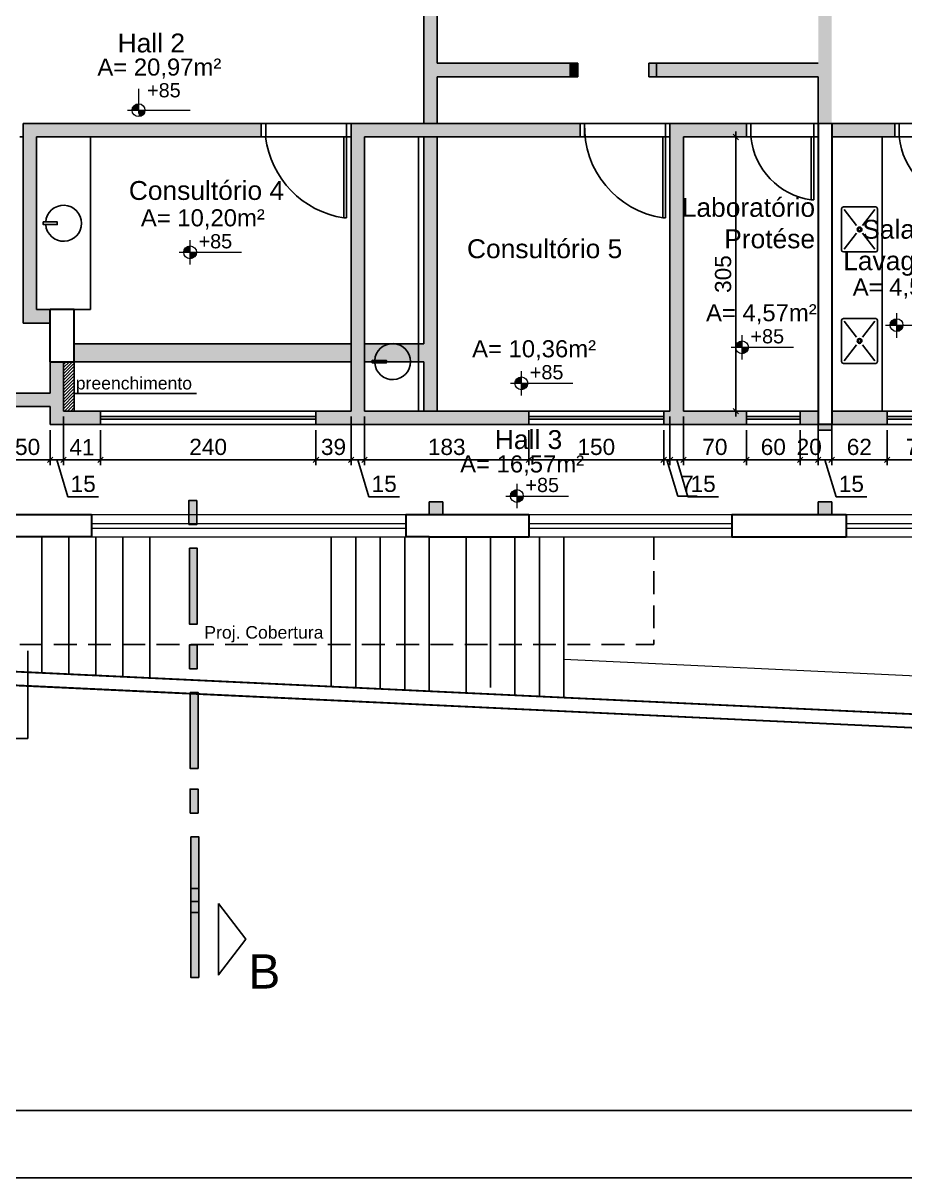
# Model space of a CAD drawing. Extents: x -165 to 197, y 154 to 653.
# Drawn here: x 115.81 to 125.63, y 448.3 to 461.14 of the extents above; entities that cross this region are included whole.
import ezdxf
from ezdxf.enums import TextEntityAlignment as Align

# ---------------------------------------------------------------- set-up
doc = ezdxf.new("R2010")
doc.units = 0
doc.header["$MEASUREMENT"] = 0
doc.header["$PDMODE"] = 3
doc.header["$PDSIZE"] = 0.1
doc.linetypes.add('HIDDEN2', pattern=[4.7625, 3.175, -1.5875])
doc.layers.get('0').update_dxf_attribs({"linetype": 'CONTINUOUS'})
doc.layers.get('DEFPOINTS').update_dxf_attribs({"linetype": 'CONTINUOUS'})
for name, color, linetype, lineweight in [('AIT-ESQUADRIA 34', 252, 'CONTINUOUS', 15), ('AIT-PAREDE', 4, 'CONTINUOUS', 30), ('construir', 1, 'CONTINUOUS', 25), ('COTA de NIVEL', 12, 'CONTINUOUS', 20), ('DEMOLIR', 40, 'CONTINUOUS', 25), ('TEXTO-190', 190, 'CONTINUOUS', 20)]:
    doc.layers.add(name, color=color, linetype=linetype, lineweight=lineweight)
for name, color, linetype in [('COTA MODIF', 172, 'CONTINUOUS'), ('LINHA CORTE', 7, 'CONTINUOUS'), ('MARGEM', 4, 'CONTINUOUS'), ('PROJECAO', 5, 'HIDDEN2'), ('TELHAS', 1, 'CONTINUOUS'), ('TEXTO', 190, 'CONTINUOUS')]:
    doc.layers.add(name, color=color, linetype=linetype)
doc.styles.add('ARIAL', font='ARIAL.TTF', dxfattribs={"height": 0.18})
doc.styles.add('cota25', font='ARIAL.TTF', dxfattribs={"height": 0.06})
doc.dimstyles.new('Copy of ISO-25', dxfattribs={"dimtxt": 0.18, "dimasz": 0.06, "dimexe": 0.06, "dimexo": 0.06, "dimgap": 0.05, "dimtad": 1, "dimdec": 0, "dimlfac": 100, "dimdsep": 46, "dimtxsty": 'ARIAL', "dimblk1": 'OBLIQUE', "dimblk2": 'OBLIQUE', "dimsah": 1, "dimcen": 2.5, "dimdle": 0.06, "dimclrd": 256, "dimclre": 256, "dimclrt": 256, "dimadec": 0, "dimazin": 0, "dimtfac": 1, "dimtdec": 0, "dimtmove": 1, "dimatfit": 3, "dimldrblk": 'OBLIQUE', "dimfxl": 0, "dimtolj": 1, "dimtzin": 0, "dimlwd": -1, "dimlwe": -1, "dimarcsym": 0})

# ---------------------------------------------------------------- blocks, each defined once
blk = doc.blocks.new('_OBLIQUE')
at = {"color": 0, "linetype": 'ByBlock'}
blk.add_line((-0.5, -0.5), (0.5, 0.5), dxfattribs=at)
blk = doc.blocks.new('*D406')
at = {"layer": 'COTA MODIF'}
for p, q in [((125.43, 456.617), (125.43, 456.226)), ((126.13, 456.617), (126.13, 456.226)), ((126.19, 456.286), (125.37, 456.286))]:
    blk.add_line(p, q, dxfattribs=at)
at = {"layer": 'DEFPOINTS', "color": 0}
for p in [(125.43, 456.677), (126.13, 456.677), (125.43, 456.286)]:
    blk.add_point(p, dxfattribs=at)
at = {"layer": 'COTA MODIF', "xscale": 0.06, "yscale": 0.06, "zscale": 0.06, "rotation": 180}
blk.add_blockref('_OBLIQUE', (125.43, 456.286), dxfattribs=at)
at = {"layer": 'COTA MODIF', "xscale": 0.06, "yscale": 0.06, "zscale": 0.06}
blk.add_blockref('_OBLIQUE', (126.13, 456.286), dxfattribs=at)
at = {"layer": 'COTA MODIF', "insert": (125.78, 456.428), "char_height": 0.18, "attachment_point": 5, "style": 'ARIAL'}
blk.add_mtext('\\A1;70', dxfattribs=at)
blk = doc.blocks.new('*D407')
at = {"layer": 'COTA MODIF'}
for p, q in [((124.814, 456.617), (124.814, 456.226)), ((125.43, 456.617), (125.43, 456.226)), ((125.49, 456.286), (124.754, 456.286))]:
    blk.add_line(p, q, dxfattribs=at)
at = {"layer": 'DEFPOINTS', "color": 0}
for p in [(124.814, 456.677), (125.43, 456.677), (124.814, 456.286)]:
    blk.add_point(p, dxfattribs=at)
at = {"layer": 'COTA MODIF', "xscale": 0.06, "yscale": 0.06, "zscale": 0.06, "rotation": 180}
blk.add_blockref('_OBLIQUE', (124.814, 456.286), dxfattribs=at)
at = {"layer": 'COTA MODIF', "xscale": 0.06, "yscale": 0.06, "zscale": 0.06}
blk.add_blockref('_OBLIQUE', (125.43, 456.286), dxfattribs=at)
at = {"layer": 'COTA MODIF', "insert": (125.122, 456.428), "char_height": 0.18, "attachment_point": 5, "style": 'ARIAL'}
blk.add_mtext('\\A1;62', dxfattribs=at)
blk = doc.blocks.new('*D408')
at = {"layer": 'COTA MODIF'}
for p, q in [((123.864, 456.617), (123.864, 456.226)), ((124.464, 456.617), (124.464, 456.226)), ((124.524, 456.286), (123.804, 456.286))]:
    blk.add_line(p, q, dxfattribs=at)
at = {"layer": 'DEFPOINTS', "color": 0}
for p in [(123.864, 456.677), (124.464, 456.677), (123.864, 456.286)]:
    blk.add_point(p, dxfattribs=at)
at = {"layer": 'COTA MODIF', "xscale": 0.06, "yscale": 0.06, "zscale": 0.06, "rotation": 180}
blk.add_blockref('_OBLIQUE', (123.864, 456.286), dxfattribs=at)
at = {"layer": 'COTA MODIF', "xscale": 0.06, "yscale": 0.06, "zscale": 0.06}
blk.add_blockref('_OBLIQUE', (124.464, 456.286), dxfattribs=at)
at = {"layer": 'COTA MODIF', "insert": (124.164, 456.428), "char_height": 0.18, "attachment_point": 5, "style": 'ARIAL'}
blk.add_mtext('\\A1;60', dxfattribs=at)
blk = doc.blocks.new('*D409')
at = {"layer": 'COTA MODIF'}
for p, q in [((123.164, 456.767), (123.164, 456.226)), ((123.864, 456.617), (123.864, 456.226)), ((123.924, 456.286), (123.104, 456.286))]:
    blk.add_line(p, q, dxfattribs=at)
at = {"layer": 'DEFPOINTS', "color": 0}
for p in [(123.164, 456.827), (123.864, 456.677), (123.164, 456.286)]:
    blk.add_point(p, dxfattribs=at)
at = {"layer": 'COTA MODIF', "xscale": 0.06, "yscale": 0.06, "zscale": 0.06, "rotation": 180}
blk.add_blockref('_OBLIQUE', (123.164, 456.286), dxfattribs=at)
at = {"layer": 'COTA MODIF', "xscale": 0.06, "yscale": 0.06, "zscale": 0.06}
blk.add_blockref('_OBLIQUE', (123.864, 456.286), dxfattribs=at)
at = {"layer": 'COTA MODIF', "insert": (123.514, 456.428), "char_height": 0.18, "attachment_point": 5, "style": 'ARIAL'}
blk.add_mtext('\\A1;70', dxfattribs=at)
blk = doc.blocks.new('*D410')
at = {"layer": 'COTA MODIF'}
for p, q in [((123.014, 456.767), (123.014, 456.226)), ((123.164, 456.767), (123.164, 456.226)), ((123.224, 456.286), (122.954, 456.286)), ((123.089, 456.286), (123.212, 455.875)), ((123.212, 455.875), (123.554, 455.875))]:
    blk.add_line(p, q, dxfattribs=at)
at = {"layer": 'DEFPOINTS', "color": 0}
for p in [(123.014, 456.827), (123.164, 456.827), (123.014, 456.286)]:
    blk.add_point(p, dxfattribs=at)
at = {"layer": 'COTA MODIF', "xscale": 0.06, "yscale": 0.06, "zscale": 0.06, "rotation": 180}
blk.add_blockref('_OBLIQUE', (123.014, 456.286), dxfattribs=at)
at = {"layer": 'COTA MODIF', "xscale": 0.06, "yscale": 0.06, "zscale": 0.06}
blk.add_blockref('_OBLIQUE', (123.164, 456.286), dxfattribs=at)
at = {"layer": 'COTA MODIF', "insert": (123.383, 456.017), "char_height": 0.18, "attachment_point": 5, "style": 'ARIAL'}
blk.add_mtext('\\A1;15', dxfattribs=at)
blk = doc.blocks.new('*D411')
at = {"layer": 'COTA MODIF'}
for p, q in [((123.014, 456.767), (123.014, 456.226)), ((122.944, 456.617), (122.944, 456.226)), ((122.944, 456.286), (122.884, 456.286)), ((123.014, 456.286), (122.944, 456.286)), ((123.014, 456.286), (122.944, 456.286)), ((122.979, 456.286), (123.1, 455.881)), ((123.014, 456.286), (123.074, 456.286)), ((123.1, 455.881), (123.317, 455.881))]:
    blk.add_line(p, q, dxfattribs=at)
at = {"layer": 'DEFPOINTS', "color": 0}
for p in [(123.014, 456.827), (122.944, 456.677), (122.944, 456.286)]:
    blk.add_point(p, dxfattribs=at)
at = {"layer": 'COTA MODIF', "xscale": 0.06, "yscale": 0.06, "zscale": 0.06}
blk.add_blockref('_OBLIQUE', (122.944, 456.286), dxfattribs=at)
at = {"layer": 'COTA MODIF', "xscale": 0.06, "yscale": 0.06, "zscale": 0.06, "rotation": 180}
blk.add_blockref('_OBLIQUE', (123.014, 456.286), dxfattribs=at)
at = {"layer": 'COTA MODIF', "insert": (123.208, 456.021), "char_height": 0.18, "attachment_point": 5, "style": 'ARIAL'}
blk.add_mtext('\\A1;7', dxfattribs=at)
blk = doc.blocks.new('*D412')
at = {"layer": 'COTA MODIF'}
for p, q in [((121.444, 456.617), (121.444, 456.226)), ((122.944, 456.617), (122.944, 456.226)), ((123.004, 456.286), (121.384, 456.286))]:
    blk.add_line(p, q, dxfattribs=at)
at = {"layer": 'DEFPOINTS', "color": 0}
for p in [(121.444, 456.677), (122.944, 456.677), (121.444, 456.286)]:
    blk.add_point(p, dxfattribs=at)
at = {"layer": 'COTA MODIF', "xscale": 0.06, "yscale": 0.06, "zscale": 0.06, "rotation": 180}
blk.add_blockref('_OBLIQUE', (121.444, 456.286), dxfattribs=at)
at = {"layer": 'COTA MODIF', "xscale": 0.06, "yscale": 0.06, "zscale": 0.06}
blk.add_blockref('_OBLIQUE', (122.944, 456.286), dxfattribs=at)
at = {"layer": 'COTA MODIF', "insert": (122.194, 456.428), "char_height": 0.18, "attachment_point": 5, "style": 'ARIAL'}
blk.add_mtext('\\A1;150', dxfattribs=at)
blk = doc.blocks.new('*D413')
at = {"layer": 'COTA MODIF'}
for p, q in [((119.614, 456.766), (119.614, 456.226)), ((121.444, 456.617), (121.444, 456.226)), ((121.504, 456.286), (119.554, 456.286))]:
    blk.add_line(p, q, dxfattribs=at)
at = {"layer": 'DEFPOINTS', "color": 0}
for p in [(119.614, 456.826), (121.444, 456.677), (119.614, 456.286)]:
    blk.add_point(p, dxfattribs=at)
at = {"layer": 'COTA MODIF', "xscale": 0.06, "yscale": 0.06, "zscale": 0.06, "rotation": 180}
blk.add_blockref('_OBLIQUE', (119.614, 456.286), dxfattribs=at)
at = {"layer": 'COTA MODIF', "xscale": 0.06, "yscale": 0.06, "zscale": 0.06}
blk.add_blockref('_OBLIQUE', (121.444, 456.286), dxfattribs=at)
at = {"layer": 'COTA MODIF', "insert": (120.529, 456.428), "char_height": 0.18, "attachment_point": 5, "style": 'ARIAL'}
blk.add_mtext('\\A1;183', dxfattribs=at)
blk = doc.blocks.new('*D414')
at = {"layer": 'COTA MODIF'}
for p, q in [((119.464, 456.766), (119.464, 456.226)), ((119.614, 456.766), (119.614, 456.226)), ((119.674, 456.286), (119.404, 456.286)), ((119.539, 456.286), (119.662, 455.875)), ((119.662, 455.875), (120.004, 455.875))]:
    blk.add_line(p, q, dxfattribs=at)
at = {"layer": 'DEFPOINTS', "color": 0}
for p in [(119.464, 456.826), (119.614, 456.826), (119.464, 456.286)]:
    blk.add_point(p, dxfattribs=at)
at = {"layer": 'COTA MODIF', "xscale": 0.06, "yscale": 0.06, "zscale": 0.06, "rotation": 180}
blk.add_blockref('_OBLIQUE', (119.464, 456.286), dxfattribs=at)
at = {"layer": 'COTA MODIF', "xscale": 0.06, "yscale": 0.06, "zscale": 0.06}
blk.add_blockref('_OBLIQUE', (119.614, 456.286), dxfattribs=at)
at = {"layer": 'COTA MODIF', "insert": (119.833, 456.017), "char_height": 0.18, "attachment_point": 5, "style": 'ARIAL'}
blk.add_mtext('\\A1;15', dxfattribs=at)
blk = doc.blocks.new('*D415')
at = {"layer": 'COTA MODIF'}
for p, q in [((119.464, 456.766), (119.464, 456.226)), ((119.074, 456.617), (119.074, 456.226)), ((119.524, 456.286), (119.014, 456.286))]:
    blk.add_line(p, q, dxfattribs=at)
at = {"layer": 'DEFPOINTS', "color": 0}
for p in [(119.464, 456.826), (119.074, 456.677), (119.074, 456.286)]:
    blk.add_point(p, dxfattribs=at)
at = {"layer": 'COTA MODIF', "xscale": 0.06, "yscale": 0.06, "zscale": 0.06, "rotation": 180}
blk.add_blockref('_OBLIQUE', (119.074, 456.286), dxfattribs=at)
at = {"layer": 'COTA MODIF', "xscale": 0.06, "yscale": 0.06, "zscale": 0.06}
blk.add_blockref('_OBLIQUE', (119.464, 456.286), dxfattribs=at)
at = {"layer": 'COTA MODIF', "insert": (119.269, 456.428), "char_height": 0.18, "attachment_point": 5, "style": 'ARIAL'}
blk.add_mtext('\\A1;39', dxfattribs=at)
blk = doc.blocks.new('*D416')
at = {"layer": 'COTA MODIF'}
for p, q in [((116.674, 456.617), (116.674, 456.226)), ((119.074, 456.617), (119.074, 456.226)), ((119.134, 456.286), (116.614, 456.286))]:
    blk.add_line(p, q, dxfattribs=at)
at = {"layer": 'DEFPOINTS', "color": 0}
for p in [(116.674, 456.677), (119.074, 456.677), (116.674, 456.286)]:
    blk.add_point(p, dxfattribs=at)
at = {"layer": 'COTA MODIF', "xscale": 0.06, "yscale": 0.06, "zscale": 0.06, "rotation": 180}
blk.add_blockref('_OBLIQUE', (116.674, 456.286), dxfattribs=at)
at = {"layer": 'COTA MODIF', "xscale": 0.06, "yscale": 0.06, "zscale": 0.06}
blk.add_blockref('_OBLIQUE', (119.074, 456.286), dxfattribs=at)
at = {"layer": 'COTA MODIF', "insert": (117.874, 456.428), "char_height": 0.18, "attachment_point": 5, "style": 'ARIAL'}
blk.add_mtext('\\A1;240', dxfattribs=at)
blk = doc.blocks.new('*D417')
at = {"layer": 'COTA MODIF'}
for p, q in [((116.264, 456.767), (116.264, 456.226)), ((116.674, 456.617), (116.674, 456.226)), ((116.734, 456.286), (116.204, 456.286))]:
    blk.add_line(p, q, dxfattribs=at)
at = {"layer": 'DEFPOINTS', "color": 0}
for p in [(116.264, 456.827), (116.674, 456.677), (116.264, 456.286)]:
    blk.add_point(p, dxfattribs=at)
at = {"layer": 'COTA MODIF', "xscale": 0.06, "yscale": 0.06, "zscale": 0.06, "rotation": 180}
blk.add_blockref('_OBLIQUE', (116.264, 456.286), dxfattribs=at)
at = {"layer": 'COTA MODIF', "xscale": 0.06, "yscale": 0.06, "zscale": 0.06}
blk.add_blockref('_OBLIQUE', (116.674, 456.286), dxfattribs=at)
at = {"layer": 'COTA MODIF', "insert": (116.469, 456.426), "char_height": 0.18, "attachment_point": 5, "style": 'ARIAL'}
blk.add_mtext('\\A1;41', dxfattribs=at)
blk = doc.blocks.new('*D418')
at = {"layer": 'COTA MODIF'}
for p, q in [((116.264, 456.767), (116.264, 456.226)), ((116.114, 456.617), (116.114, 456.226)), ((116.324, 456.286), (116.054, 456.286)), ((116.189, 456.286), (116.312, 455.875)), ((116.312, 455.875), (116.654, 455.875))]:
    blk.add_line(p, q, dxfattribs=at)
at = {"layer": 'DEFPOINTS', "color": 0}
for p in [(116.264, 456.827), (116.114, 456.677), (116.114, 456.286)]:
    blk.add_point(p, dxfattribs=at)
at = {"layer": 'COTA MODIF', "xscale": 0.06, "yscale": 0.06, "zscale": 0.06, "rotation": 180}
blk.add_blockref('_OBLIQUE', (116.114, 456.286), dxfattribs=at)
at = {"layer": 'COTA MODIF', "xscale": 0.06, "yscale": 0.06, "zscale": 0.06}
blk.add_blockref('_OBLIQUE', (116.264, 456.286), dxfattribs=at)
at = {"layer": 'COTA MODIF', "insert": (116.483, 456.017), "char_height": 0.18, "attachment_point": 5, "style": 'ARIAL'}
blk.add_mtext('\\A1;15', dxfattribs=at)
blk = doc.blocks.new('*D419')
at = {"layer": 'COTA MODIF'}
for p, q in [((115.614, 456.817), (115.614, 456.226)), ((116.114, 456.617), (116.114, 456.226)), ((116.174, 456.286), (115.554, 456.286))]:
    blk.add_line(p, q, dxfattribs=at)
at = {"layer": 'DEFPOINTS', "color": 0}
for p in [(115.614, 456.877), (116.114, 456.677), (115.614, 456.286)]:
    blk.add_point(p, dxfattribs=at)
at = {"layer": 'COTA MODIF', "xscale": 0.06, "yscale": 0.06, "zscale": 0.06, "rotation": 180}
blk.add_blockref('_OBLIQUE', (115.614, 456.286), dxfattribs=at)
at = {"layer": 'COTA MODIF', "xscale": 0.06, "yscale": 0.06, "zscale": 0.06}
blk.add_blockref('_OBLIQUE', (116.114, 456.286), dxfattribs=at)
at = {"layer": 'COTA MODIF', "insert": (115.864, 456.428), "char_height": 0.18, "attachment_point": 5, "style": 'ARIAL'}
blk.add_mtext('\\A1;50', dxfattribs=at)
blk = doc.blocks.new('*D449')
at = {"layer": 'COTA MODIF'}
for p, q in [((123.748, 456.767), (123.748, 459.937)), ((123.224, 459.877), (123.808, 459.877)), ((123.224, 456.827), (123.808, 456.827))]:
    blk.add_line(p, q, dxfattribs=at)
at = {"layer": 'DEFPOINTS', "color": 0}
for p in [(123.164, 459.877), (123.748, 459.877), (123.164, 456.827)]:
    blk.add_point(p, dxfattribs=at)
at = {"layer": 'COTA MODIF', "xscale": 0.06, "yscale": 0.06, "zscale": 0.06}
for p, rotation in [((123.748, 459.877), 90), ((123.748, 456.827), 270)]:
    blk.add_blockref('_OBLIQUE', p, dxfattribs=dict(at, rotation=rotation))
at = {"layer": 'COTA MODIF', "insert": (123.606, 458.352), "char_height": 0.18, "attachment_point": 5, "rotation": 90, "style": 'ARIAL'}
blk.add_mtext('\\A1;305', dxfattribs=at)
blk = doc.blocks.new('*D493')
at = {"layer": 'COTA MODIF'}
for p, q in [((124.464, 456.617), (124.464, 456.226)), ((124.664, 456.617), (124.664, 456.226)), ((124.404, 456.286), (124.724, 456.286))]:
    blk.add_line(p, q, dxfattribs=at)
at = {"layer": 'DEFPOINTS', "color": 0}
for p in [(124.464, 456.677, 1646.935), (124.664, 456.677, 1646.935), (124.664, 456.286)]:
    blk.add_point(p, dxfattribs=at)
at = {"layer": 'COTA MODIF', "xscale": 0.06, "yscale": 0.06, "zscale": 0.06, "rotation": 180}
blk.add_blockref('_OBLIQUE', (124.464, 456.286), dxfattribs=at)
at = {"layer": 'COTA MODIF', "xscale": 0.06, "yscale": 0.06, "zscale": 0.06}
blk.add_blockref('_OBLIQUE', (124.664, 456.286), dxfattribs=at)
at = {"layer": 'COTA MODIF', "insert": (124.564, 456.428), "char_height": 0.18, "attachment_point": 5, "style": 'ARIAL'}
blk.add_mtext('\\A1;20', dxfattribs=at)
blk = doc.blocks.new('*D494')
at = {"layer": 'COTA MODIF'}
for p, q in [((124.664, 456.617), (124.664, 456.226)), ((124.604, 456.286), (124.874, 456.286)), ((124.739, 456.286), (124.862, 455.875)), ((124.862, 455.875), (125.204, 455.875))]:
    blk.add_line(p, q, dxfattribs=at)
at = {"layer": 'DEFPOINTS', "color": 0}
for p in [(124.664, 456.677, 1646.935), (124.814, 456.286, 1646.935), (124.814, 456.286)]:
    blk.add_point(p, dxfattribs=at)
at = {"layer": 'COTA MODIF', "xscale": 0.06, "yscale": 0.06, "zscale": 0.06, "rotation": 180}
blk.add_blockref('_OBLIQUE', (124.664, 456.286), dxfattribs=at)
at = {"layer": 'COTA MODIF', "xscale": 0.06, "yscale": 0.06, "zscale": 0.06}
blk.add_blockref('_OBLIQUE', (124.814, 456.286), dxfattribs=at)
at = {"layer": 'COTA MODIF', "insert": (125.033, 456.017), "char_height": 0.18, "attachment_point": 5, "style": 'ARIAL'}
blk.add_mtext('\\A1;15', dxfattribs=at)

msp = doc.modelspace()

# ---------------------------------------------------------------- hatches: boundary and pattern name
at = {"layer": 'construir'}
for points in [[(118.464, 460.027), (115.814, 460.027), (115.814, 457.807), (116.114, 457.807), (116.114, 457.957), (115.964, 457.957), (115.964, 459.877), (118.464, 459.877)], [(119.614, 457.377), (119.614, 457.577), (119.464, 457.577), (119.464, 457.377)]]:
    msp.add_hatch(color=256, dxfattribs=at).paths.add_polyline_path(points)
h = msp.add_hatch(color=256, dxfattribs=at)
h.paths.add_polyline_path([(122.014, 459.877), (122.014, 460.027), (119.464, 460.027), (119.464, 459.877), (119.464, 457.577), (119.614, 457.577), (119.614, 459.877)])
h.paths.add_polyline_path([(121.444, 456.677), (121.444, 456.827), (119.614, 456.826), (119.614, 457.377), (119.464, 457.377), (119.464, 456.827), (119.074, 456.827), (119.074, 456.677)])
h = msp.add_hatch(color=256, dxfattribs=at)
h.paths.add_polyline_path([(124.664, 456.677), (124.664, 456.827), (124.464, 456.827), (124.464, 456.677)])
h.paths.add_polyline_path([(123.864, 456.677), (123.864, 456.827), (123.164, 456.827), (123.164, 459.877), (123.865, 459.877), (123.865, 460.027), (123.014, 460.027), (123.014, 459.877), (123.014, 456.827), (122.944, 456.827), (122.944, 456.677)])
h = msp.add_hatch(color=256, dxfattribs=at)
h.paths.add_polyline_path([(125.515, 460.027), (124.814, 460.027), (124.814, 459.877), (125.515, 459.877)])
h.paths.add_polyline_path([(125.43, 456.827), (124.814, 456.827), (124.814, 456.677), (125.43, 456.677)])
h.paths.add_polyline_path([(126.432, 456.877), (129.184, 456.877), (129.184, 457.027), (126.583, 457.027), (127.225, 457.666), (127.119, 457.772), (126.464, 457.12), (126.464, 458.049), (126.314, 458.049), (126.314, 456.971), (126.169, 456.827), (126.13, 456.827), (126.13, 456.677), (126.231, 456.677)])
h = msp.add_hatch(color=256, dxfattribs=at)
h.paths.add_polyline_path([(116.674, 456.677), (116.674, 456.827), (116.323, 456.827), (116.323, 456.677)])
h.paths.add_polyline_path([(116.323, 456.677), (116.323, 456.827), (116.264, 456.827), (116.264, 457.377), (116.114, 457.377), (116.114, 457.027), (115.614, 457.027), (115.614, 456.877), (116.114, 456.877), (116.114, 456.677)])
h = msp.add_hatch(dxfattribs=at)
h.set_pattern_fill('ANSI31', color=256, scale=0.2, style=0)
h.set_pattern_definition([(45, (22.690744, 67.496217), (-0.0176776695, 0.0176776695), [])])
h.paths.add_polyline_path([(116.384, 457.377), (116.264, 457.377), (116.264, 456.827), (116.384, 456.827)])
at = {"layer": 'COTA de NIVEL', "linetype": 'Continuous'}
h = msp.add_hatch(color=256, dxfattribs=at)
h.paths.add_polyline_path([(117.099, 460.175), (117.099, 460.246, 0.414214), (117.028, 460.175)])
h.paths.add_polyline_path([(117.099, 460.175), (117.099, 460.104, 0.414214), (117.171, 460.175)])
h = msp.add_hatch(color=256, dxfattribs=at)
h.paths.add_polyline_path([(117.673, 458.594), (117.673, 458.665, 0.414214), (117.602, 458.594)])
h.paths.add_polyline_path([(117.673, 458.594), (117.673, 458.523, 0.414214), (117.744, 458.594)])
h = msp.add_hatch(color=256, dxfattribs=at)
h.paths.add_polyline_path([(125.536, 457.784), (125.536, 457.855, 0.414214), (125.464, 457.784)])
h.paths.add_polyline_path([(125.536, 457.784), (125.536, 457.712, 0.414214), (125.607, 457.784)])
h = msp.add_hatch(color=256, dxfattribs=at)
h.paths.add_polyline_path([(123.816, 457.537), (123.816, 457.609, 0.414214), (123.744, 457.537)])
h.paths.add_polyline_path([(123.816, 457.537), (123.816, 457.466, 0.414214), (123.887, 457.537)])
h = msp.add_hatch(color=256, dxfattribs=at)
h.paths.add_polyline_path([(121.36, 457.137), (121.36, 457.208, 0.414214), (121.289, 457.137)])
h.paths.add_polyline_path([(121.36, 457.137), (121.36, 457.065, 0.414214), (121.432, 457.137)])
h = msp.add_hatch(color=256, dxfattribs=at)
h.paths.add_polyline_path([(121.31, 455.883), (121.31, 455.954, 0.414214), (121.239, 455.883)])
h.paths.add_polyline_path([(121.31, 455.883), (121.31, 455.812, 0.414214), (121.382, 455.883)])
at = {"layer": 'DEMOLIR'}
h = msp.add_hatch(color=256, dxfattribs=at)
h.paths.add_polyline_path([(120.424, 460.027), (120.424, 460.547), (121.904, 460.547), (121.904, 460.697), (120.424, 460.697), (120.424, 461.227), (120.274, 461.227), (120.274, 460.027)])
h.paths.add_polyline_path([(120.424, 462.236), (120.424, 465.362), (120.274, 465.362), (120.274, 462.172, -0.039873)])
h.paths.add_polyline_path([(120.424, 461.377), (120.424, 462.236, 0.039873), (120.274, 462.172), (120.274, 461.377)])
h = msp.add_hatch(color=256, dxfattribs=at)
h.paths.add_polyline_path([(124.814, 460.027), (124.814, 461.227), (124.664, 461.227), (124.664, 460.697), (122.864, 460.697), (122.864, 460.547), (124.664, 460.547), (124.664, 460.027)])
h.paths.add_polyline_path([(122.864, 460.547), (122.864, 460.697), (122.779, 460.697), (122.779, 460.547)])
for points in [[(121.989, 460.547), (121.989, 460.697), (121.904, 460.697), (121.904, 460.547)], [(119.464, 457.377), (119.464, 457.577), (116.384, 457.577), (116.384, 457.377), (116.384, 457.377)]]:
    msp.add_hatch(color=256, dxfattribs=at).paths.add_polyline_path(points)
h = msp.add_hatch(color=256, dxfattribs=at)
h.paths.add_polyline_path([(120.484, 455.677), (120.484, 455.817), (120.334, 455.817), (120.334, 455.677)])
h.paths.add_polyline_path([(120.274, 457.377), (120.274, 456.827), (120.424, 456.827), (120.424, 459.877), (120.274, 459.877), (120.274, 457.577), (119.614, 457.577), (119.614, 457.377), (119.934, 457.377)])
h = msp.add_hatch(color=256, dxfattribs=at)
h.paths.add_polyline_path([(124.814, 456.677), (124.664, 456.677), (124.664, 456.677), (124.664, 456.677), (124.664, 456.617), (124.814, 456.617)])
h.paths.add_polyline_path([(124.814, 455.817), (124.664, 455.817), (124.664, 455.677), (124.814, 455.677)])
at = {"layer": 'LINHA CORTE'}
for points in [[(117.746, 455.832), (117.657, 455.832), (117.657, 455.565), (117.746, 455.565)], [(117.753, 455.302), (117.665, 455.302), (117.665, 454.458), (117.753, 454.458)], [(117.753, 454.227), (117.665, 454.227), (117.665, 453.961), (117.753, 453.961)], [(117.761, 453.698), (117.672, 453.698), (117.672, 452.853), (117.761, 452.853)], [(117.761, 452.623), (117.672, 452.623), (117.672, 452.356), (117.761, 452.356)], [(117.769, 452.093), (117.68, 452.093), (117.68, 451.249), (117.769, 451.249)], [(117.769, 451.515), (117.68, 451.515), (117.68, 451.249), (117.769, 451.249)], [(117.769, 451.371), (117.68, 451.371), (117.68, 450.527), (117.769, 450.527)]]:
    msp.add_hatch(color=256, dxfattribs=at).paths.add_polyline_path(points)

# ---------------------------------------------------------------- linework, layer by layer
msp.add_lwpolyline([(89.777, 492.847), (152.777, 492.847), (152.777, 448.297), (89.777, 448.297)], close=True)
at = {"layer": 'AIT-ESQUADRIA 34', "color": 9}
for p, q in [((116.574, 455.677), (120.074, 455.677)), ((116.574, 455.677), (120.074, 455.677)), ((116.574, 455.577), (120.074, 455.577)), ((116.574, 455.577), (120.074, 455.577)), ((121.444, 455.677), (123.704, 455.677)), ((121.444, 455.577), (123.704, 455.577)), ((124.974, 455.677), (127.394, 455.677)), ((124.974, 455.577), (127.394, 455.577)), ((116.574, 455.527), (120.074, 455.527)), ((116.574, 455.527), (120.074, 455.527)), ((121.444, 455.527), (123.704, 455.527)), ((124.974, 455.527), (127.394, 455.527)), ((116.574, 455.427), (120.074, 455.427)), ((116.574, 455.427), (120.074, 455.427)), ((121.444, 455.427), (123.704, 455.427)), ((124.974, 455.427), (127.394, 455.427)), ((121.834, 454.066), (131.084, 453.631))]:
    msp.add_line(p, q, dxfattribs=at)
at = {"layer": 'AIT-PAREDE'}
for p, q in [((124.664, 460.027), (124.664, 456.677)), ((124.814, 460.027), (124.814, 456.677)), ((124.814, 459.877), (124.814, 456.827)), ((124.814, 459.677), (124.814, 456.827)), ((116.384, 457.957), (116.114, 457.957)), ((116.114, 457.377), (116.114, 457.957)), ((116.384, 457.377), (116.384, 457.957)), ((116.384, 457.377), (116.384, 457.957)), ((116.114, 457.377), (116.114, 457.807)), ((116.384, 457.807), (116.384, 457.807)), ((116.114, 457.377), (116.384, 457.377)), ((116.294, 457.377), (116.384, 457.377)), ((124.814, 456.677), (124.664, 456.677)), ((124.824, 456.677), (124.824, 456.677)), ((116.574, 455.677), (116.574, 455.427)), ((120.074, 455.677), (120.484, 455.677)), ((120.074, 455.677), (120.074, 455.427)), ((120.074, 455.677), (120.334, 455.677)), ((120.074, 455.677), (120.074, 455.427)), ((120.074, 455.677), (120.334, 455.677)), ((120.484, 455.677), (121.444, 455.677)), ((120.484, 455.677), (121.444, 455.677)), ((120.484, 455.677), (121.444, 455.677)), ((121.444, 455.677), (121.444, 455.427)), ((123.704, 455.677), (124.664, 455.677)), ((123.704, 455.677), (123.704, 455.427)), ((123.704, 455.677), (124.664, 455.677)), ((124.664, 455.677), (124.974, 455.677)), ((124.814, 455.677), (124.974, 455.677)), ((124.974, 455.677), (124.974, 455.427)), ((124.974, 455.677), (124.974, 455.427)), ((116.574, 455.427), (115.614, 455.427)), ((120.334, 455.427), (120.074, 455.427)), ((120.334, 455.427), (120.074, 455.427)), ((120.334, 455.427), (120.074, 455.427)), ((120.334, 455.427), (121.444, 455.427)), ((120.334, 455.427), (121.444, 455.427)), ((120.334, 455.427), (121.444, 455.427)), ((123.704, 455.427), (124.974, 455.427)), ((123.704, 455.427), (124.974, 455.427)), ((135.08, 453.012), (95.43, 454.885)), ((135.08, 452.861), (95.43, 454.734))]:
    msp.add_line(p, q, dxfattribs=at)
at = {"layer": 'AIT-PAREDE', "ltscale": 10}
for p, q in [((115.614, 455.677), (116.288, 455.677)), ((116.264, 455.677), (116.574, 455.677))]:
    msp.add_line(p, q, dxfattribs=at)
at = {"layer": 'AIT-PAREDE'}
for points in [[(135.08, 455.374), (135.08, 452.862), (95.43, 454.728), (95.43, 454.885)], [(134.93, 455.374), (134.93, 453.019), (118.78, 453.782)], [(118.78, 453.782), (109.355, 454.227)], [(118.78, 453.631), (109.355, 454.076)]]:
    msp.add_lwpolyline(points, dxfattribs=at)
at = {"layer": 'construir'}
for p, q in [((115.814, 460.027), (118.464, 460.027)), ((115.814, 460.027), (115.814, 457.807)), ((118.464, 459.877), (118.464, 460.027)), ((118.464, 460.027), (118.514, 460.027)), ((118.489, 460.027), (118.514, 460.027)), ((118.514, 460.027), (118.514, 459.877)), ((118.514, 459.877), (118.514, 460.027)), ((118.514, 460.027), (119.414, 460.027)), ((118.562, 460.027), (118.612, 460.027)), ((119.414, 460.027), (119.464, 460.027)), ((119.414, 460.027), (119.414, 458.977)), ((119.464, 459.877), (119.464, 460.027)), ((119.464, 460.027), (122.014, 460.027)), ((121.364, 460.027), (122.014, 460.027)), ((122.014, 459.877), (122.014, 460.027)), ((122.014, 460.027), (122.064, 460.027)), ((122.039, 460.027), (122.064, 460.027)), ((122.064, 460.027), (122.064, 459.877)), ((122.064, 459.877), (122.064, 460.027)), ((122.064, 460.027), (122.964, 460.027)), ((122.112, 460.027), (122.162, 460.027)), ((122.964, 460.027), (123.865, 460.027)), ((122.964, 460.027), (123.014, 460.027)), ((122.964, 460.027), (122.964, 458.977)), ((123.014, 459.877), (123.014, 460.027)), ((123.274, 460.027), (123.865, 460.027)), ((123.865, 459.877), (123.865, 460.027)), ((123.915, 460.027), (123.865, 460.027)), ((123.915, 459.877), (123.915, 460.027)), ((124.615, 460.027), (123.915, 460.027)), ((124.615, 460.027), (124.664, 460.027)), ((124.615, 460.027), (124.615, 459.177)), ((124.664, 460.027), (124.615, 460.027)), ((124.664, 460.027), (125.515, 460.027)), ((124.664, 460.027), (125.515, 460.027)), ((125.515, 459.877), (125.515, 460.027)), ((125.565, 460.027), (125.515, 460.027)), ((125.565, 459.877), (125.565, 460.027)), ((126.265, 460.027), (125.565, 460.027)), ((115.814, 459.877), (115.776, 459.877)), ((115.964, 459.877), (115.964, 457.957)), ((115.964, 459.877), (118.464, 459.877)), ((116.564, 459.877), (116.564, 457.957)), ((118.464, 459.877), (118.514, 459.877)), ((118.519, 459.877), (118.514, 459.877)), ((118.514, 459.877), (119.414, 459.877)), ((119.384, 459.877), (119.414, 459.877)), ((119.384, 459.877), (119.464, 459.877)), ((119.384, 459.877), (119.384, 458.977)), ((119.464, 459.877), (119.464, 456.827)), ((119.614, 459.877), (122.014, 459.877)), ((119.614, 459.877), (119.614, 456.827)), ((120.214, 459.877), (120.214, 456.827)), ((121.364, 459.877), (122.014, 459.877)), ((122.014, 459.877), (122.064, 459.877)), ((122.064, 459.877), (122.934, 459.877)), ((122.934, 459.877), (123.014, 459.877)), ((122.934, 459.877), (123.014, 459.877)), ((122.934, 459.877), (122.964, 459.877)), ((122.934, 459.877), (123.014, 459.877)), ((122.934, 459.877), (122.934, 458.977)), ((123.014, 459.877), (123.014, 456.827)), ((123.164, 459.877), (123.814, 459.877)), ((123.164, 459.877), (123.865, 459.877)), ((123.164, 459.877), (123.164, 456.827)), ((123.865, 459.877), (123.915, 459.877)), ((124.664, 459.877), (123.915, 459.877)), ((124.585, 459.877), (124.615, 459.877)), ((124.585, 459.877), (124.585, 459.177)), ((124.814, 459.877), (125.515, 459.877)), ((124.814, 459.877), (125.515, 459.877)), ((125.374, 459.877), (125.374, 456.827)), ((125.515, 459.877), (126.235, 459.877)), ((124.615, 459.177), (124.585, 459.177)), ((124.924, 458.886), (124.924, 459.079)), ((125.024, 459.099), (124.944, 459.099)), ((124.954, 459.069), (125.091, 458.892)), ((125.304, 459.099), (125.024, 459.099)), ((125.157, 458.892), (125.294, 459.069)), ((125.324, 458.619), (125.324, 459.079)), ((119.414, 458.977), (119.384, 458.977)), ((122.964, 458.977), (122.934, 458.977)), ((124.924, 458.934), (124.924, 458.96)), ((124.924, 458.619), (124.924, 458.886)), ((124.954, 458.629), (125.091, 458.806)), ((125.157, 458.806), (125.294, 458.629)), ((125.024, 458.599), (124.944, 458.599)), ((125.304, 458.599), (125.024, 458.599)), ((116.114, 457.957), (115.964, 457.957)), ((116.384, 457.957), (116.564, 457.957)), ((116.114, 457.807), (115.814, 457.807)), ((124.924, 457.645), (124.924, 457.838)), ((125.024, 457.858), (124.944, 457.858)), ((124.954, 457.828), (125.091, 457.651)), ((125.304, 457.858), (125.024, 457.858)), ((125.157, 457.651), (125.294, 457.828)), ((125.324, 457.378), (125.324, 457.838)), ((124.924, 457.693), (124.924, 457.719)), ((124.924, 457.378), (124.924, 457.645)), ((119.614, 457.577), (120.274, 457.577)), ((119.614, 457.577), (120.274, 457.577)), ((119.934, 457.577), (120.004, 457.577)), ((124.954, 457.388), (125.091, 457.566)), ((125.157, 457.566), (125.294, 457.388)), ((116.114, 457.027), (116.114, 457.377)), ((116.264, 456.827), (116.264, 457.377)), ((116.384, 457.377), (116.384, 456.827)), ((119.614, 457.377), (119.934, 457.377)), ((119.614, 457.377), (119.934, 457.377)), ((119.934, 457.377), (120.274, 457.377)), ((125.024, 457.358), (124.944, 457.358)), ((125.304, 457.358), (125.024, 457.358)), ((115.614, 457.027), (116.114, 457.027)), ((116.374, 457.024, -1646.935), (117.745, 457.024, -1646.935)), ((115.614, 456.877), (116.114, 456.877)), ((116.114, 456.677), (116.114, 456.877)), ((116.114, 456.877), (116.114, 456.877)), ((116.264, 456.827), (116.674, 456.827)), ((116.674, 456.677), (116.674, 456.827)), ((116.674, 456.827), (119.074, 456.827)), ((116.674, 456.767), (119.074, 456.767)), ((116.674, 456.737), (119.074, 456.737)), ((119.074, 456.827), (119.464, 456.827)), ((119.074, 456.677), (119.074, 456.827)), ((119.614, 456.826), (121.444, 456.827)), ((121.444, 456.677), (121.444, 456.827)), ((121.444, 456.827), (122.944, 456.827)), ((121.444, 456.767), (122.944, 456.767)), ((121.444, 456.737), (122.944, 456.737)), ((122.944, 456.827), (123.014, 456.827)), ((122.944, 456.677), (122.944, 456.827)), ((123.164, 456.827), (123.864, 456.827)), ((123.864, 456.827), (123.864, 456.677)), ((124.464, 456.827), (123.864, 456.827)), ((124.464, 456.767), (123.864, 456.767)), ((123.864, 456.737), (124.464, 456.737)), ((124.464, 456.827), (124.664, 456.827)), ((124.464, 456.827), (124.464, 456.677)), ((125.374, 456.827), (124.814, 456.827)), ((125.43, 456.827), (124.814, 456.827)), ((125.43, 456.827), (125.43, 456.677)), ((125.43, 456.827), (126.13, 456.827)), ((125.43, 456.767), (126.13, 456.767)), ((125.43, 456.737), (126.13, 456.737)), ((116.674, 456.677), (116.114, 456.677)), ((116.674, 456.677), (119.074, 456.677)), ((121.444, 456.677), (119.074, 456.677)), ((121.444, 456.677), (122.944, 456.677)), ((123.864, 456.677), (122.944, 456.677)), ((123.864, 456.677), (124.464, 456.677)), ((124.664, 456.677), (124.464, 456.677)), ((125.43, 456.677), (124.814, 456.677)), ((125.43, 456.677), (124.824, 456.677)), ((125.43, 456.677), (126.13, 456.677)), ((116.024, 455.427), (116.024, 454.168)), ((116.024, 455.427), (116.024, 453.912)), ((116.024, 455.427), (116.024, 454.168)), ((116.024, 455.427), (116.024, 453.912)), ((116.324, 455.427), (116.324, 453.898)), ((116.324, 455.427), (116.324, 453.898)), ((116.624, 455.427), (116.624, 453.884)), ((116.624, 455.427), (116.624, 453.884)), ((116.924, 455.427), (116.924, 453.87)), ((116.924, 455.427), (116.924, 453.87)), ((117.224, 455.427), (117.224, 453.856)), ((117.224, 455.427), (117.224, 453.856)), ((120.744, 455.427), (120.744, 453.901)), ((120.744, 455.427), (120.744, 453.764)), ((120.744, 455.427), (120.744, 453.689)), ((120.744, 455.427), (120.744, 453.901)), ((120.744, 455.427), (120.744, 453.764)), ((120.744, 455.427), (120.744, 453.689)), ((121.016, 455.427), (121.016, 453.752)), ((121.016, 455.427), (121.016, 453.752)), ((121.016, 455.427), (121.016, 453.752)), ((121.016, 455.427), (121.016, 453.752)), ((121.289, 455.427), (121.289, 453.664)), ((121.289, 455.427), (121.289, 453.664)), ((121.289, 455.427), (121.289, 453.664)), ((121.289, 455.427), (121.289, 453.664)), ((121.561, 455.427), (121.561, 453.651)), ((121.561, 455.427), (121.561, 453.651)), ((121.834, 455.427), (121.834, 453.638)), ((121.834, 455.427), (121.834, 453.638)), ((121.834, 455.427), (121.834, 453.638)), ((121.834, 455.427), (121.834, 453.638)), ((115.866, 453.186, -3293.871), (115.866, 454.162, -3293.871))]:
    msp.add_line(p, q, dxfattribs=at)
for points in [[(116.038, 458.932), (116.194, 458.932), (116.194, 458.902), (116.038, 458.903)], [(119.701, 457.393), (119.857, 457.392), (119.856, 457.363), (119.701, 457.364)]]:
    msp.add_lwpolyline(points, close=True, dxfattribs=at)
for centre, radius in [((125.124, 458.849), 0.0266), ((125.124, 458.849), 0.0163), ((125.124, 457.608), 0.0266), ((125.124, 457.608), 0.0163)]:
    msp.add_circle(centre, radius, dxfattribs=at)
for centre, radius, start, end in [((123.087, 459.99), 1.024, 177.9014, 261.387), ((119.545, 460.003), 1.039, 186.9821, 261.0758), ((124.699, 459.957), 0.788, 185.8223, 261.6688), ((126.349, 459.957), 0.788, 185.8223, 261.6688), ((116.265, 458.917), 0.2, 184.3907, 176.0318), ((124.944, 459.079), 0.02, 90, 180), ((125.304, 459.079), 0.02, 0, 90), ((124.944, 458.619), 0.02, 180, 270), ((125.304, 458.619), 0.02, 270, 0), ((124.944, 457.838), 0.02, 90, 180), ((125.304, 457.838), 0.02, 0, 90), ((119.927, 457.378), 0.2, 184.3907, 176.0318), ((124.944, 457.378), 0.02, 180, 270), ((125.304, 457.378), 0.02, 270, 0)]:
    msp.add_arc(centre, radius, start, end, dxfattribs=at)
at = {"layer": 'COTA de NIVEL', "linetype": 'Continuous'}
for p, q in [((117.097, 460.411, -823.468), (117.097, 460.137, -823.468)), ((116.977, 460.175, -823.468), (117.672, 460.175, -823.468)), ((117.67, 458.731, -823.468), (117.67, 458.457, -823.468)), ((117.551, 458.594, -823.468), (118.246, 458.594, -823.468)), ((125.536, 457.917, -823.468), (125.536, 457.644, -823.468)), ((125.414, 457.784, -823.468), (126.108, 457.784, -823.468)), ((123.813, 457.674, -1646.935), (123.813, 457.401, -1646.935)), ((123.694, 457.537, -1646.935), (124.389, 457.537, -1646.935)), ((121.358, 457.273, -823.468), (121.358, 457, -823.468)), ((121.238, 457.137, -823.468), (121.933, 457.137, -823.468)), ((121.308, 456.02, -823.468), (121.308, 455.746, -823.468)), ((121.188, 455.883, -823.468), (121.883, 455.883, -823.468))]:
    msp.add_line(p, q, dxfattribs=at)
for centre in [(117.099, 460.175, -823.468), (117.673, 458.594, -823.468), (125.536, 457.784, -823.468), (123.816, 457.537, -1646.935), (121.36, 457.137, -823.468), (121.31, 455.883, -823.468)]:
    msp.add_circle(centre, 0.0713, dxfattribs=at)
at = {"layer": 'DEMOLIR'}
for p, q in [((120.274, 461.227), (120.274, 460.027)), ((120.424, 461.227), (120.424, 460.697)), ((120.424, 460.697), (121.989, 460.697)), ((121.904, 460.697), (121.904, 460.547)), ((121.989, 460.697), (121.989, 460.547)), ((122.779, 460.697), (122.779, 460.547)), ((122.779, 460.697), (124.664, 460.697)), ((122.864, 460.697), (122.864, 460.547)), ((120.424, 460.547), (121.989, 460.547)), ((120.424, 460.547), (120.424, 460.027)), ((122.779, 460.547), (124.664, 460.547)), ((124.664, 460.547), (124.664, 460.027)), ((120.274, 459.877), (120.274, 457.577)), ((120.424, 459.877), (120.424, 456.827)), ((116.384, 457.577), (119.464, 457.577)), ((116.384, 457.577), (119.464, 457.577)), ((116.384, 457.377), (119.464, 457.377)), ((120.274, 457.377), (120.274, 456.827)), ((124.664, 456.677), (124.664, 456.617)), ((124.664, 456.617), (124.814, 456.617)), ((124.664, 456.617), (124.814, 456.617)), ((124.814, 456.677), (124.814, 456.617)), ((120.334, 455.817), (120.334, 455.677)), ((120.334, 455.817), (120.484, 455.817)), ((120.484, 455.817), (120.484, 455.677)), ((124.664, 455.817), (124.814, 455.817)), ((124.664, 455.817), (124.664, 455.677)), ((124.814, 455.817), (124.814, 455.677)), ((124.814, 455.817), (124.814, 455.677)), ((119.244, 455.426), (119.244, 453.899)), ((119.244, 455.426), (119.244, 453.763)), ((119.244, 455.426), (119.244, 453.763)), ((119.516, 455.426), (119.516, 453.75)), ((119.516, 455.426), (119.516, 453.75)), ((119.789, 455.426), (119.789, 453.737)), ((119.789, 455.426), (119.789, 453.737)), ((120.061, 455.426), (120.061, 453.722)), ((120.334, 455.426), (120.334, 453.709)), ((120.334, 455.426), (120.334, 453.709))]:
    msp.add_line(p, q, dxfattribs=at)
at = {"layer": 'LINHA CORTE'}
for points in [[(117.657, 455.565), (117.657, 455.832), (117.746, 455.832), (117.746, 455.565)], [(117.665, 455.302), (117.665, 454.458), (117.753, 454.458), (117.753, 455.302)], [(117.665, 453.961), (117.665, 454.227), (117.753, 454.227), (117.753, 453.961)], [(117.672, 453.697), (117.672, 452.853), (117.761, 452.853), (117.761, 453.697)], [(117.672, 452.356), (117.672, 452.623), (117.761, 452.623), (117.761, 452.356)], [(117.68, 452.093), (117.68, 451.249), (117.769, 451.249), (117.769, 452.093)], [(117.68, 451.249), (117.68, 451.515), (117.769, 451.515), (117.769, 451.249)], [(117.68, 451.371), (117.68, 450.527), (117.769, 450.527), (117.769, 451.371)], [(117.988, 451.35), (117.988, 450.555), (118.292, 450.953)]]:
    msp.add_lwpolyline(points, close=True, dxfattribs=at)
at = {"layer": 'MARGEM'}
msp.add_lwpolyline([(91.652, 492.097), (152.027, 492.097), (152.027, 449.047), (91.652, 449.047)], close=True, dxfattribs=at)
at = {"layer": 'PROJECAO', "ltscale": 0.08}
for p in [(122.834, 455.427), (111.966, 454.231)]:
    msp.add_line(p, (122.834, 454.231), dxfattribs=at)
at = {"layer": 'TELHAS'}
msp.add_line((115.866, 453.186, -3293.871), (113.198, 453.186, -3293.871), dxfattribs=at)

# ---------------------------------------------------------------- texts
at = {"layer": 'COTA de NIVEL', "linetype": 'Continuous', "style": 'ARIAL'}
for p in [(117.568, 460.476), (118.141, 458.796), (124.284, 457.739, -823.468), (121.828, 457.339), (121.779, 456.085)]:
    msp.add_text('+85', height=0.1578, dxfattribs=at).set_placement(p, align=Align.TOP_RIGHT)
at = {"layer": 'TEXTO', "style": 'ARIAL'}
msp.add_text('B', height=0.381, dxfattribs=at).set_placement((118.322, 450.403))
at = {"layer": 'TEXTO', "width": 8.59791, "attachment_point": 3, "style": 'ARIAL'}
for s, insert, char_height in [('{\\fArial|b0|i0|c238|p34;A= }20{\\fArial|b0|i0|c238|p34;,}9{\\fArial|b0|i0|c238|p34;7m²}', (118.02, 460.75, -823.468), 0.19), ('{\\fArial|b0|i0|c238|p34;A= }10{\\fArial|b0|i0|c238|p34;,}20{\\fArial|b0|i0|c238|p34;m²}', (118.504, 459.073, -823.468), 0.19), ('{\\fArial|b0|i0|c238|p34;A= }4{\\fArial|b0|i0|c238|p34;,}57{\\fArial|b0|i0|c238|p34;m²}', (126.28, 458.303, -823.468), 0.19), ('{\\fArial|b0|i0|c238|p34;A= }4{\\fArial|b0|i0|c238|p34;,}57{\\fArial|b0|i0|c238|p34;m²}', (124.647, 458.017, -1646.935), 0.19), ('{\\fArial|b0|i0|c238|p34;A= }10{\\fArial|b0|i0|c238|p34;,}36{\\fArial|b0|i0|c238|p34;m²}', (122.191, 457.616, -823.468), 0.19), ('preenchimento', (117.694, 457.208, -2470.403), 0.14), ('{\\fArial|b0|i0|c238|p34;A= }16{\\fArial|b0|i0|c238|p34;,}57{\\fArial|b0|i0|c238|p34;m²}', (122.058, 456.335, -1646.935), 0.19), ('Proj. Cobertura', (119.157, 454.436, -823.468), 0.14)]:
    msp.add_mtext(s, dxfattribs=dict(at, insert=insert, char_height=char_height))
at = {"layer": 'TEXTO-190', "char_height": 0.21, "attachment_point": 9, "style": 'cota25'}
for s, insert in [('Hall 2', (117.616, 460.815)), ('{\\fArial|b0|i0|c238|p34;Consultório }4', (118.719, 459.174)), ('Laborat{\\fArial|b0|i0|c162|p34;ório }\\PProtése', (124.629, 458.636, -1646.935)), ('Sala de \\PLavagem', (126.149, 458.332)), ('{\\fArial|b0|i0|c238|p34;Consultório }5', (122.483, 458.526)), ('Hall 3', (121.815, 456.403, -823.468))]:
    msp.add_mtext(s, dxfattribs=dict(at, insert=insert))

# ---------------------------------------------------------------- dimensions: what is measured, and where the dimension line sits
at = {"layer": 'COTA MODIF'}
dim = msp.add_linear_dim(base=(123.748, 459.877), p1=(123.164, 456.827), p2=(123.164, 459.877), angle=90, dimstyle='Copy of ISO-25', dxfattribs=at)
dim.commit()
dim.dimension.update_dxf_attribs({"geometry": '*D449', "text_midpoint": (123.606, 458.352)})
for base, p1, p2, picture, middle in [((115.614, 456.286), (116.114, 456.677), (115.614, 456.877), '*D419', (115.864, 456.428)), ((116.114, 456.286), (116.264, 456.827), (116.114, 456.677), '*D418', (116.362, 456.017)), ((116.264, 456.286), (116.674, 456.677), (116.264, 456.827), '*D417', (116.469, 456.426)), ((119.074, 456.286), (119.464, 456.826), (119.074, 456.677), '*D415', (119.269, 456.428)), ((119.464, 456.286), (119.614, 456.826), (119.464, 456.826), '*D414', (119.712, 456.017)), ((119.614, 456.286), (121.444, 456.677), (119.614, 456.826), '*D413', (120.529, 456.428)), ((122.944, 456.286), (123.014, 456.827), (122.944, 456.677), '*D411', (123.15, 456.021)), ((123.014, 456.286), (123.164, 456.827), (123.014, 456.827), '*D410', (123.262, 456.017)), ((123.164, 456.286), (123.864, 456.677), (123.164, 456.827), '*D409', (123.514, 456.428)), ((116.674, 456.286), (119.074, 456.677), (116.674, 456.677), '*D416', (117.874, 456.428)), ((121.444, 456.286), (122.944, 456.677), (121.444, 456.677), '*D412', (122.194, 456.428)), ((123.864, 456.286), (124.464, 456.677), (123.864, 456.677), '*D408', (124.164, 456.428)), ((124.814, 456.286, -1646.935), (124.664, 456.677), (124.814, 456.286), '*D494', (124.912, 456.017, -1646.935)), ((124.814, 456.286), (125.43, 456.677), (124.814, 456.677), '*D407', (125.122, 456.428)), ((125.43, 456.286), (126.13, 456.677), (125.43, 456.677), '*D406', (125.78, 456.428))]:
    dim = msp.add_linear_dim(base=base, p1=p1, p2=p2, dimstyle='Copy of ISO-25', dxfattribs=at)
    dim.commit()
    dim.dimension.update_dxf_attribs({"geometry": picture, "text_midpoint": middle})
dim = msp.add_linear_dim(base=(124.664, 456.286, -1646.935), p1=(124.464, 456.677), p2=(124.664, 456.677), dimstyle='Copy of ISO-25', dxfattribs=at)
dim.commit()
dim.dimension.update_dxf_attribs({"geometry": '*D493', "text_midpoint": (124.564, 456.286, -1646.935), "dimtype": 160})

doc.saveas('drawing.dxf')
